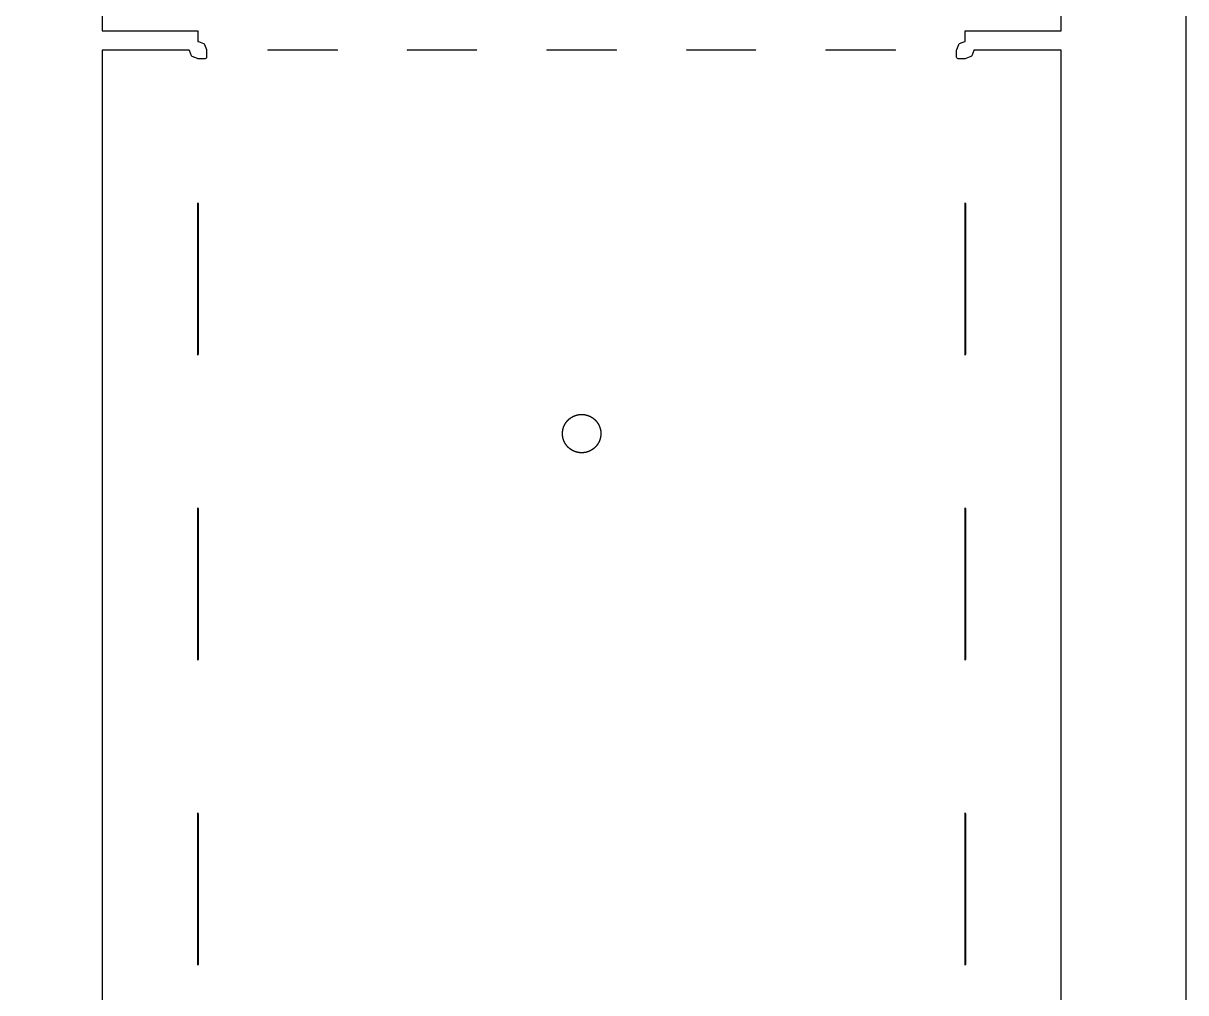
# Model space of a CAD drawing. Header units: metres. Extents: x -73 to 372, y -34 to 331.
# Drawn here: x 217.6 to 371.5, y 136.9 to 265.3 of the extents above; entities that cross this region are included whole.
import ezdxf

# ---------------------------------------------------------------- set-up
doc = ezdxf.new("R2010")
doc.units = ezdxf.units.M

msp = doc.modelspace()

# ---------------------------------------------------------------- linework, layer by layer
for points in [[(371.51, -33.64), (-73.11, -33.64), (-73.11, 330.98), (371.51, 330.98), (371.51, -33.64)], [(228.02, 312.51), (228.02, 264.27), (228.02, 264.27), (228.03, 264.26), (228.03, 264.26), (228.03, 264.26)], [(355.02, 39.48), (355.02, 261.71), (355.02, 261.71), (355.02, 261.72), (355.02, 261.72), (355.01, 261.72), (343.47, 261.72), (343.46, 261.64), (343.18, 260.97), (343.14, 260.91), (343.07, 260.86), (342.4, 260.58), (342.32, 260.57), (341.37, 260.57), (341.29, 260.58), (341.23, 260.63), (341.18, 260.69), (341.17, 260.77), (341.17, 261.72), (341.18, 261.8), (341.46, 262.47), (341.51, 262.54), (341.57, 262.58), (342.25, 262.86), (342.32, 262.87), (342.32, 264.25), (342.32, 264.25), (342.33, 264.26), (342.33, 264.26), (342.33, 264.26), (355.01, 264.26), (355.02, 264.26), (355.02, 264.26), (355.02, 264.27), (355.02, 264.27), (355.02, 312.51)], [(228.03, 264.26), (240.71, 264.26), (240.72, 264.26), (240.72, 264.26), (240.72, 264.25), (240.72, 264.25), (240.72, 262.87), (240.8, 262.86), (241.47, 262.58), (241.54, 262.54), (241.58, 262.47), (241.86, 261.8), (241.87, 261.72), (241.87, 260.77), (241.86, 260.69), (241.82, 260.63), (241.75, 260.58), (241.67, 260.57), (240.72, 260.57), (240.65, 260.58), (239.97, 260.86), (239.91, 260.91), (239.86, 260.97), (239.58, 261.64), (239.57, 261.72), (228.03, 261.72), (228.03, 261.72), (228.03, 261.72), (228.02, 261.71), (228.02, 261.71), (228.02, 39.48)], [(249.97, 261.72), (249.97, 261.72), (249.97, 261.72), (249.97, 261.72), (249.97, 261.72), (249.97, 261.72), (249.97, 261.72), (249.97, 261.72), (249.97, 261.72), (250.04, 261.73), (250.04, 261.73), (250.26, 261.73), (250.26, 261.73), (250.59, 261.74), (250.59, 261.74), (250.97, 261.74), (250.97, 261.74), (258.18, 261.74), (258.18, 261.74), (258.57, 261.74), (258.57, 261.74), (258.9, 261.73), (258.9, 261.73), (259.12, 261.73), (259.12, 261.73), (259.18, 261.72), (259.18, 261.72), (259.19, 261.72), (259.19, 261.72), (259.19, 261.72), (259.19, 261.72), (259.19, 261.72), (259.18, 261.72), (259.18, 261.72), (259.12, 261.71), (259.12, 261.71), (258.9, 261.71), (258.9, 261.71), (258.57, 261.7), (258.57, 261.7), (258.18, 261.7), (258.18, 261.7), (250.97, 261.7), (250.97, 261.7), (250.59, 261.7), (250.59, 261.7), (250.26, 261.71), (250.26, 261.71), (250.04, 261.71), (250.04, 261.71), (249.97, 261.72)], [(268.44, 261.72), (268.44, 261.72), (268.44, 261.72), (268.44, 261.72), (268.44, 261.72), (268.44, 261.72), (268.44, 261.72), (268.44, 261.72), (268.44, 261.72), (268.51, 261.73), (268.51, 261.73), (268.73, 261.73), (268.73, 261.73), (269.06, 261.74), (269.06, 261.74), (269.45, 261.74), (269.45, 261.74), (276.65, 261.74), (276.65, 261.74), (277.04, 261.74), (277.04, 261.74), (277.37, 261.73), (277.37, 261.73), (277.59, 261.73), (277.59, 261.73), (277.66, 261.72), (277.66, 261.72), (277.66, 261.72), (277.66, 261.72), (277.66, 261.72), (277.66, 261.72), (277.66, 261.72), (277.66, 261.72), (277.66, 261.72), (277.59, 261.71), (277.59, 261.71), (277.37, 261.71), (277.37, 261.71), (277.04, 261.7), (277.04, 261.7), (276.65, 261.7), (276.65, 261.7), (269.45, 261.7), (269.45, 261.7), (269.06, 261.7), (269.06, 261.7), (268.73, 261.71), (268.73, 261.71), (268.51, 261.71), (268.51, 261.71), (268.44, 261.72)], [(286.91, 261.72), (286.91, 261.72), (286.91, 261.72), (286.91, 261.72), (286.91, 261.72), (286.91, 261.72), (286.91, 261.72), (286.91, 261.72), (286.91, 261.72), (286.98, 261.73), (286.98, 261.73), (287.2, 261.73), (287.2, 261.73), (287.53, 261.74), (287.53, 261.74), (287.92, 261.74), (287.92, 261.74), (295.12, 261.74), (295.12, 261.74), (295.51, 261.74), (295.51, 261.74), (295.84, 261.73), (295.84, 261.73), (296.06, 261.73), (296.06, 261.73), (296.13, 261.72), (296.13, 261.72), (296.13, 261.72), (296.13, 261.72), (296.13, 261.72), (296.13, 261.72), (296.13, 261.72), (296.13, 261.72), (296.13, 261.72), (296.06, 261.71), (296.06, 261.71), (295.84, 261.71), (295.84, 261.71), (295.51, 261.7), (295.51, 261.7), (295.12, 261.7), (295.12, 261.7), (287.92, 261.7), (287.92, 261.7), (287.53, 261.7), (287.53, 261.7), (287.2, 261.71), (287.2, 261.71), (286.98, 261.71), (286.98, 261.71), (286.91, 261.72)], [(305.39, 261.72), (305.39, 261.72), (305.39, 261.72), (305.39, 261.72), (305.39, 261.72), (305.39, 261.72), (305.39, 261.72), (305.39, 261.72), (305.39, 261.72), (305.45, 261.73), (305.45, 261.73), (305.67, 261.73), (305.67, 261.73), (306, 261.74), (306, 261.74), (306.39, 261.74), (306.39, 261.74), (313.6, 261.74), (313.6, 261.74), (313.99, 261.74), (313.99, 261.74), (314.32, 261.73), (314.32, 261.73), (314.54, 261.73), (314.54, 261.73), (314.6, 261.72), (314.6, 261.72), (314.6, 261.72), (314.6, 261.72), (314.6, 261.72), (314.6, 261.72), (314.6, 261.72), (314.6, 261.72), (314.6, 261.72), (314.54, 261.71), (314.54, 261.71), (314.32, 261.71), (314.32, 261.71), (313.99, 261.7), (313.99, 261.7), (313.6, 261.7), (313.6, 261.7), (306.39, 261.7), (306.39, 261.7), (306, 261.7), (306, 261.7), (305.67, 261.71), (305.67, 261.71), (305.45, 261.71), (305.45, 261.71), (305.39, 261.72)], [(323.86, 261.72), (323.86, 261.72), (323.86, 261.72), (323.86, 261.72), (323.86, 261.72), (323.86, 261.72), (323.86, 261.72), (323.86, 261.72), (323.86, 261.72), (323.93, 261.73), (323.93, 261.73), (324.15, 261.73), (324.15, 261.73), (324.48, 261.74), (324.48, 261.74), (324.87, 261.74), (324.87, 261.74), (332.07, 261.74), (332.07, 261.74), (332.46, 261.74), (332.46, 261.74), (332.79, 261.73), (332.79, 261.73), (333.01, 261.73), (333.01, 261.73), (333.08, 261.72), (333.08, 261.72), (333.08, 261.72), (333.08, 261.72), (333.08, 261.72), (333.08, 261.72), (333.08, 261.72), (333.08, 261.72), (333.08, 261.72), (333.01, 261.71), (333.01, 261.71), (332.79, 261.71), (332.79, 261.71), (332.46, 261.7), (332.46, 261.7), (332.07, 261.7), (332.07, 261.7), (324.87, 261.7), (324.87, 261.7), (324.48, 261.7), (324.48, 261.7), (324.15, 261.71), (324.15, 261.71), (323.93, 261.71), (323.93, 261.71), (323.86, 261.72)], [(240.72, 241.49), (240.72, 241.49), (240.72, 241.49), (240.72, 241.49), (240.72, 241.49), (240.72, 241.49), (240.72, 241.49), (240.72, 241.49), (240.72, 241.49), (240.73, 241.35), (240.73, 241.35), (240.74, 240.86), (240.74, 240.86), (240.74, 240.14), (240.74, 240.14), (240.74, 239.29), (240.74, 239.29), (240.74, 223.53), (240.74, 223.53), (240.74, 222.68), (240.74, 222.68), (240.74, 221.96), (240.74, 221.96), (240.73, 221.48), (240.73, 221.48), (240.72, 221.33), (240.72, 221.33), (240.72, 221.33), (240.72, 221.33), (240.72, 221.33), (240.72, 221.33), (240.72, 221.33), (240.72, 221.33), (240.72, 221.33), (240.71, 221.48), (240.71, 221.48), (240.71, 221.96), (240.71, 221.96), (240.7, 222.68), (240.7, 222.68), (240.7, 223.53), (240.7, 223.53), (240.7, 239.29), (240.7, 239.29), (240.7, 240.14), (240.7, 240.14), (240.71, 240.86), (240.71, 240.86), (240.71, 241.35), (240.71, 241.35), (240.72, 241.49)], [(342.3, 239.29), (342.3, 239.29), (342.3, 240.14), (342.3, 240.14), (342.31, 240.86), (342.31, 240.86), (342.31, 241.35), (342.31, 241.35), (342.32, 241.49), (342.32, 241.49), (342.32, 241.49), (342.32, 241.49), (342.32, 241.49), (342.32, 241.49), (342.32, 241.49), (342.32, 241.49), (342.32, 241.49), (342.33, 241.35), (342.33, 241.35), (342.34, 240.86), (342.34, 240.86), (342.34, 240.14), (342.34, 240.14), (342.34, 239.29), (342.34, 239.29), (342.34, 223.53), (342.34, 223.53), (342.34, 222.68), (342.34, 222.68), (342.34, 221.96), (342.34, 221.96), (342.33, 221.48), (342.33, 221.48), (342.32, 221.33), (342.32, 221.33), (342.32, 221.33), (342.32, 221.33), (342.32, 221.33), (342.32, 221.33), (342.32, 221.33), (342.32, 221.33), (342.32, 221.33), (342.31, 221.48), (342.31, 221.48), (342.31, 221.96), (342.31, 221.96), (342.3, 222.68), (342.3, 222.68), (342.3, 223.53), (342.3, 223.53), (342.3, 239.29)], [(291.52, 213.46), (291.53, 213.46), (291.54, 213.46), (291.54, 213.46), (291.56, 213.46), (291.56, 213.46), (291.57, 213.46), (291.57, 213.46), (291.59, 213.46), (291.59, 213.46), (291.6, 213.46), (291.6, 213.46), (291.62, 213.46), (291.62, 213.46), (291.63, 213.46), (291.63, 213.46), (291.64, 213.46), (291.64, 213.46), (291.66, 213.46), (291.66, 213.46), (291.67, 213.46), (291.67, 213.46), (291.69, 213.45), (291.69, 213.45), (291.7, 213.45), (291.7, 213.45), (291.72, 213.45), (291.72, 213.45), (291.73, 213.45), (291.73, 213.45), (291.74, 213.45), (291.74, 213.45), (291.76, 213.45), (291.76, 213.45), (291.77, 213.45), (291.77, 213.45), (291.79, 213.45), (291.79, 213.45), (291.8, 213.44), (291.8, 213.44), (291.81, 213.44), (291.81, 213.44), (291.83, 213.44), (291.83, 213.44), (291.84, 213.44), (291.84, 213.44), (291.86, 213.44), (291.86, 213.44), (291.87, 213.44), (291.87, 213.44), (291.89, 213.43), (291.89, 213.43), (291.9, 213.43), (291.9, 213.43), (291.91, 213.43), (291.91, 213.43), (291.93, 213.43), (291.93, 213.43), (291.94, 213.43), (291.94, 213.43), (291.96, 213.42), (291.96, 213.42), (291.97, 213.42), (291.97, 213.42), (291.98, 213.42), (291.98, 213.42), (292, 213.42), (292, 213.42), (292.01, 213.41), (292.01, 213.41), (292.03, 213.41), (292.03, 213.41), (292.04, 213.41), (292.04, 213.41), (292.05, 213.4), (292.05, 213.4), (292.07, 213.4), (292.07, 213.4), (292.08, 213.4), (292.08, 213.4), (292.1, 213.39), (292.1, 213.39), (292.11, 213.39), (292.11, 213.39), (292.12, 213.39), (292.12, 213.39), (292.14, 213.38), (292.14, 213.38), (292.15, 213.38), (292.15, 213.38), (292.16, 213.38), (292.16, 213.38), (292.18, 213.37), (292.18, 213.37), (292.19, 213.37), (292.19, 213.37), (292.21, 213.37), (292.21, 213.37), (292.22, 213.36), (292.22, 213.36), (292.23, 213.36), (292.23, 213.36), (292.25, 213.35), (292.25, 213.35), (292.26, 213.35), (292.26, 213.35), (292.27, 213.35), (292.27, 213.35), (292.29, 213.34), (292.29, 213.34), (292.3, 213.34), (292.3, 213.34), (292.32, 213.33), (292.32, 213.33), (292.33, 213.33), (292.33, 213.33), (292.34, 213.32), (292.34, 213.32), (292.36, 213.32), (292.36, 213.32), (292.37, 213.31), (292.37, 213.31), (292.38, 213.31), (292.38, 213.31), (292.4, 213.31), (292.4, 213.31), (292.41, 213.3), (292.41, 213.3), (292.42, 213.3), (292.42, 213.3), (292.44, 213.29), (292.44, 213.29), (292.45, 213.29), (292.45, 213.29), (292.46, 213.28), (292.46, 213.28), (292.48, 213.27), (292.48, 213.27), (292.49, 213.27), (292.49, 213.27), (292.5, 213.26), (292.5, 213.26), (292.52, 213.26), (292.52, 213.26), (292.53, 213.25), (292.53, 213.25), (292.54, 213.25), (292.54, 213.25), (292.55, 213.24), (292.55, 213.24), (292.57, 213.24), (292.57, 213.24), (292.58, 213.23), (292.58, 213.23), (292.59, 213.22), (292.59, 213.22), (292.61, 213.22), (292.61, 213.22), (292.62, 213.21), (292.62, 213.21), (292.63, 213.2), (292.63, 213.2), (292.64, 213.2), (292.64, 213.2), (292.66, 213.19), (292.66, 213.19), (292.67, 213.19), (292.67, 213.19), (292.68, 213.18), (292.68, 213.18), (292.7, 213.17), (292.7, 213.17), (292.71, 213.17), (292.71, 213.17), (292.72, 213.16), (292.72, 213.16), (292.73, 213.15), (292.73, 213.15), (292.75, 213.15), (292.75, 213.15), (292.76, 213.14), (292.76, 213.14), (292.77, 213.13), (292.77, 213.13), (292.78, 213.13), (292.78, 213.13), (292.8, 213.12), (292.8, 213.12), (292.81, 213.11), (292.81, 213.11), (292.82, 213.1), (292.82, 213.1), (292.83, 213.1), (292.83, 213.1), (292.84, 213.09), (292.84, 213.09), (292.86, 213.08), (292.86, 213.08), (292.87, 213.07), (292.87, 213.07), (292.88, 213.07), (292.88, 213.07), (292.89, 213.06), (292.89, 213.06), (292.9, 213.05), (292.9, 213.05), (292.92, 213.04), (292.92, 213.04), (292.93, 213.04), (292.93, 213.04), (292.94, 213.03), (292.94, 213.03), (292.95, 213.02), (292.95, 213.02), (292.96, 213.01), (292.96, 213.01), (292.98, 213), (292.98, 213), (292.99, 212.99), (292.99, 212.99), (293, 212.99), (293, 212.99), (293.01, 212.98), (293.01, 212.98), (293.02, 212.97), (293.02, 212.97), (293.03, 212.96), (293.03, 212.96), (293.05, 212.95), (293.05, 212.95), (293.06, 212.94), (293.06, 212.94), (293.07, 212.94), (293.07, 212.94), (293.08, 212.93), (293.08, 212.93), (293.09, 212.92), (293.09, 212.92), (293.1, 212.91), (293.1, 212.91), (293.11, 212.9), (293.11, 212.9), (293.12, 212.89), (293.12, 212.89), (293.13, 212.88), (293.13, 212.88), (293.15, 212.87), (293.15, 212.87), (293.16, 212.86), (293.16, 212.86), (293.17, 212.86), (293.17, 212.86), (293.18, 212.85), (293.18, 212.85), (293.19, 212.84), (293.19, 212.84), (293.2, 212.83), (293.2, 212.83), (293.21, 212.82), (293.21, 212.82), (293.22, 212.81), (293.22, 212.81), (293.23, 212.8), (293.23, 212.8), (293.24, 212.79), (293.24, 212.79), (293.25, 212.78), (293.25, 212.78), (293.26, 212.77), (293.26, 212.77), (293.27, 212.76), (293.27, 212.76), (293.28, 212.75), (293.28, 212.75), (293.29, 212.74), (293.29, 212.74), (293.3, 212.73), (293.3, 212.73), (293.31, 212.72), (293.31, 212.72), (293.32, 212.71), (293.32, 212.71), (293.33, 212.7), (293.33, 212.7), (293.34, 212.69), (293.34, 212.69), (293.35, 212.68), (293.35, 212.68), (293.36, 212.67), (293.36, 212.67), (293.37, 212.66), (293.37, 212.66), (293.38, 212.65), (293.38, 212.65), (293.39, 212.64), (293.39, 212.64), (293.4, 212.63), (293.4, 212.63), (293.41, 212.62), (293.41, 212.62), (293.42, 212.61), (293.42, 212.61), (293.43, 212.6), (293.43, 212.6), (293.44, 212.58), (293.44, 212.58), (293.45, 212.57), (293.45, 212.57), (293.46, 212.56), (293.46, 212.56), (293.47, 212.55), (293.47, 212.55), (293.48, 212.54), (293.48, 212.54), (293.49, 212.53), (293.49, 212.53), (293.5, 212.52), (293.5, 212.52), (293.5, 212.51), (293.5, 212.51), (293.51, 212.5), (293.51, 212.5), (293.52, 212.49), (293.52, 212.49), (293.53, 212.47), (293.53, 212.47), (293.54, 212.46), (293.54, 212.46), (293.55, 212.45), (293.55, 212.45), (293.56, 212.44), (293.56, 212.44), (293.57, 212.43), (293.57, 212.43), (293.57, 212.42), (293.57, 212.42), (293.58, 212.41), (293.58, 212.41), (293.59, 212.39), (293.59, 212.39), (293.6, 212.38), (293.6, 212.38), (293.61, 212.37), (293.61, 212.37), (293.62, 212.36), (293.62, 212.36), (293.62, 212.35), (293.62, 212.35), (293.63, 212.34), (293.63, 212.34), (293.64, 212.32), (293.64, 212.32), (293.65, 212.31), (293.65, 212.31), (293.65, 212.3), (293.65, 212.3), (293.66, 212.29), (293.66, 212.29), (293.67, 212.28), (293.67, 212.28), (293.68, 212.26), (293.68, 212.26), (293.69, 212.25), (293.69, 212.25), (293.69, 212.24), (293.69, 212.24), (293.7, 212.23), (293.7, 212.23), (293.71, 212.22), (293.71, 212.22), (293.71, 212.2), (293.71, 212.2), (293.72, 212.19), (293.72, 212.19), (293.73, 212.18), (293.73, 212.18), (293.74, 212.17), (293.74, 212.17), (293.74, 212.15), (293.74, 212.15), (293.75, 212.14), (293.75, 212.14), (293.76, 212.13), (293.76, 212.13), (293.76, 212.12), (293.76, 212.12), (293.77, 212.1), (293.77, 212.1), (293.78, 212.09), (293.78, 212.09), (293.78, 212.08), (293.78, 212.08), (293.79, 212.07), (293.79, 212.07), (293.8, 212.05), (293.8, 212.05), (293.8, 212.04), (293.8, 212.04), (293.81, 212.03), (293.81, 212.03), (293.81, 212.01), (293.81, 212.01), (293.82, 212), (293.82, 212), (293.83, 211.99), (293.83, 211.99), (293.83, 211.98), (293.83, 211.98), (293.84, 211.96), (293.84, 211.96), (293.84, 211.95), (293.84, 211.95), (293.85, 211.94), (293.85, 211.94), (293.86, 211.92), (293.86, 211.92), (293.86, 211.91), (293.86, 211.91), (293.87, 211.9), (293.87, 211.9), (293.87, 211.88), (293.87, 211.88), (293.88, 211.87), (293.88, 211.87), (293.88, 211.86), (293.88, 211.86), (293.89, 211.84), (293.89, 211.84), (293.89, 211.83), (293.89, 211.83), (293.9, 211.82), (293.9, 211.82), (293.9, 211.8), (293.9, 211.8), (293.91, 211.79), (293.91, 211.79), (293.91, 211.78), (293.91, 211.78), (293.92, 211.76), (293.92, 211.76), (293.92, 211.75), (293.92, 211.75), (293.93, 211.74), (293.93, 211.74), (293.93, 211.72), (293.93, 211.72), (293.94, 211.71), (293.94, 211.71), (293.94, 211.7), (293.94, 211.7), (293.95, 211.68), (293.95, 211.68), (293.95, 211.67), (293.95, 211.67), (293.95, 211.66), (293.95, 211.66), (293.96, 211.64), (293.96, 211.64), (293.96, 211.63), (293.96, 211.63), (293.97, 211.61), (293.97, 211.61), (293.97, 211.6), (293.97, 211.6), (293.97, 211.59), (293.97, 211.59), (293.98, 211.57), (293.98, 211.57), (293.98, 211.56), (293.98, 211.56), (293.98, 211.55), (293.98, 211.55), (293.99, 211.53), (293.99, 211.53), (293.99, 211.52), (293.99, 211.52), (293.99, 211.5), (293.99, 211.5), (294, 211.49), (294, 211.49), (294, 211.48), (294, 211.48), (294, 211.46), (294, 211.46), (294.01, 211.45), (294.01, 211.45), (294.01, 211.43), (294.01, 211.43), (294.01, 211.42), (294.01, 211.42), (294.02, 211.41), (294.02, 211.41), (294.02, 211.39), (294.02, 211.39), (294.02, 211.38), (294.02, 211.38), (294.02, 211.36), (294.02, 211.36), (294.03, 211.35), (294.03, 211.35), (294.03, 211.34), (294.03, 211.34), (294.03, 211.32), (294.03, 211.32), (294.03, 211.31), (294.03, 211.31), (294.03, 211.29), (294.03, 211.29), (294.04, 211.28), (294.04, 211.28), (294.04, 211.27), (294.04, 211.27), (294.04, 211.25), (294.04, 211.25), (294.04, 211.24), (294.04, 211.24), (294.04, 211.22), (294.04, 211.22), (294.05, 211.21), (294.05, 211.21), (294.05, 211.2), (294.05, 211.2), (294.05, 211.18), (294.05, 211.18), (294.05, 211.17), (294.05, 211.17), (294.05, 211.15), (294.05, 211.15), (294.05, 211.14), (294.05, 211.14), (294.05, 211.12), (294.05, 211.12), (294.06, 211.11), (294.06, 211.11), (294.06, 211.1), (294.06, 211.1), (294.06, 211.08), (294.06, 211.08), (294.06, 211.07), (294.06, 211.07), (294.06, 211.05), (294.06, 211.05), (294.06, 211.04), (294.06, 211.04), (294.06, 211.02), (294.06, 211.02), (294.06, 211.01), (294.06, 211.01), (294.06, 211), (294.06, 211), (294.06, 210.98), (294.06, 210.98), (294.06, 210.97), (294.06, 210.97), (294.06, 210.95), (294.06, 210.95), (294.06, 210.94), (294.06, 210.94), (294.06, 210.92), (294.06, 210.92), (294.06, 210.91), (294.06, 210.91), (294.06, 210.9), (294.06, 210.9), (294.06, 210.88), (294.06, 210.88), (294.06, 210.87), (294.06, 210.87), (294.06, 210.85), (294.06, 210.85), (294.06, 210.84), (294.06, 210.84), (294.06, 210.83), (294.06, 210.83), (294.06, 210.81), (294.06, 210.81), (294.06, 210.8), (294.06, 210.8), (294.06, 210.78), (294.06, 210.78), (294.06, 210.77), (294.06, 210.77), (294.06, 210.75), (294.06, 210.75), (294.06, 210.74), (294.06, 210.74), (294.05, 210.73), (294.05, 210.73), (294.05, 210.71), (294.05, 210.71), (294.05, 210.7), (294.05, 210.7), (294.05, 210.68), (294.05, 210.68), (294.05, 210.67), (294.05, 210.67), (294.05, 210.65), (294.05, 210.65), (294.05, 210.64), (294.05, 210.64), (294.05, 210.63), (294.05, 210.63), (294.04, 210.61), (294.04, 210.61), (294.04, 210.6), (294.04, 210.6), (294.04, 210.58), (294.04, 210.58), (294.04, 210.57), (294.04, 210.57), (294.04, 210.56), (294.04, 210.56), (294.03, 210.54), (294.03, 210.54), (294.03, 210.53), (294.03, 210.53), (294.03, 210.51), (294.03, 210.51), (294.03, 210.5), (294.03, 210.5), (294.02, 210.49), (294.02, 210.49), (294.02, 210.47), (294.02, 210.47), (294.02, 210.46), (294.02, 210.46), (294.02, 210.44), (294.02, 210.44), (294.01, 210.43), (294.01, 210.43), (294.01, 210.42), (294.01, 210.42), (294.01, 210.4), (294.01, 210.4), (294.01, 210.39), (294.01, 210.39), (294, 210.37), (294, 210.37), (294, 210.36), (294, 210.36), (294, 210.35), (294, 210.35), (293.99, 210.33), (293.99, 210.33), (293.99, 210.32), (293.99, 210.32), (293.99, 210.3), (293.99, 210.3), (293.98, 210.29), (293.98, 210.29), (293.98, 210.28), (293.98, 210.28), (293.98, 210.26), (293.98, 210.26), (293.97, 210.25), (293.97, 210.25), (293.97, 210.23), (293.97, 210.23), (293.96, 210.22), (293.96, 210.22), (293.96, 210.21), (293.96, 210.21), (293.96, 210.19), (293.96, 210.19), (293.95, 210.18), (293.95, 210.18), (293.95, 210.17), (293.95, 210.17), (293.94, 210.15), (293.94, 210.15), (293.94, 210.14), (293.94, 210.14), (293.93, 210.13), (293.93, 210.13), (293.93, 210.11), (293.93, 210.11), (293.93, 210.1), (293.93, 210.1), (293.92, 210.09), (293.92, 210.09), (293.92, 210.07), (293.92, 210.07), (293.91, 210.06), (293.91, 210.06), (293.91, 210.05), (293.91, 210.05), (293.9, 210.03), (293.9, 210.03), (293.9, 210.02), (293.9, 210.02), (293.89, 210.01), (293.89, 210.01), (293.89, 209.99), (293.89, 209.99), (293.88, 209.98), (293.88, 209.98), (293.88, 209.97), (293.88, 209.97), (293.87, 209.95), (293.87, 209.95), (293.87, 209.94), (293.87, 209.94), (293.86, 209.93), (293.86, 209.93), (293.85, 209.91), (293.85, 209.91), (293.85, 209.9), (293.85, 209.9), (293.84, 209.89), (293.84, 209.89), (293.84, 209.87), (293.84, 209.87), (293.83, 209.86), (293.83, 209.86), (293.82, 209.85), (293.82, 209.85), (293.82, 209.83), (293.82, 209.83), (293.81, 209.82), (293.81, 209.82), (293.81, 209.81), (293.81, 209.81), (293.8, 209.8), (293.8, 209.8), (293.79, 209.78), (293.79, 209.78), (293.79, 209.77), (293.79, 209.77), (293.78, 209.76), (293.78, 209.76), (293.77, 209.75), (293.77, 209.75), (293.77, 209.73), (293.77, 209.73), (293.76, 209.72), (293.76, 209.72), (293.75, 209.71), (293.75, 209.71), (293.75, 209.7), (293.75, 209.7), (293.74, 209.68), (293.74, 209.68), (293.73, 209.67), (293.73, 209.67), (293.73, 209.66), (293.73, 209.66), (293.72, 209.65), (293.72, 209.65), (293.71, 209.63), (293.71, 209.63), (293.7, 209.62), (293.7, 209.62), (293.7, 209.61), (293.7, 209.61), (293.69, 209.6), (293.69, 209.6), (293.68, 209.58), (293.68, 209.58), (293.68, 209.57), (293.68, 209.57), (293.67, 209.56), (293.67, 209.56), (293.66, 209.55), (293.66, 209.55), (293.65, 209.54), (293.65, 209.54), (293.64, 209.52), (293.64, 209.52), (293.64, 209.51), (293.64, 209.51), (293.63, 209.5), (293.63, 209.5), (293.62, 209.49), (293.62, 209.49), (293.61, 209.48), (293.61, 209.48), (293.6, 209.47), (293.6, 209.47), (293.6, 209.45), (293.6, 209.45), (293.59, 209.44), (293.59, 209.44), (293.58, 209.43), (293.58, 209.43), (293.57, 209.42), (293.57, 209.42), (293.56, 209.41), (293.56, 209.41), (293.55, 209.4), (293.55, 209.4), (293.55, 209.38), (293.55, 209.38), (293.54, 209.37), (293.54, 209.37), (293.53, 209.36), (293.53, 209.36), (293.52, 209.35), (293.52, 209.35), (293.51, 209.34), (293.51, 209.34), (293.5, 209.33), (293.5, 209.33), (293.49, 209.32), (293.49, 209.32), (293.48, 209.31), (293.48, 209.31), (293.47, 209.3), (293.47, 209.3), (293.47, 209.28), (293.47, 209.28), (293.46, 209.27), (293.46, 209.27), (293.45, 209.26), (293.45, 209.26), (293.44, 209.25), (293.44, 209.25), (293.43, 209.24), (293.43, 209.24), (293.42, 209.23), (293.42, 209.23), (293.41, 209.22), (293.41, 209.22), (293.4, 209.21), (293.4, 209.21), (293.39, 209.2), (293.39, 209.2), (293.38, 209.19), (293.38, 209.19), (293.37, 209.18), (293.37, 209.18), (293.36, 209.17), (293.36, 209.17), (293.35, 209.16), (293.35, 209.16), (293.34, 209.15), (293.34, 209.15), (293.33, 209.14), (293.33, 209.14), (293.32, 209.13), (293.32, 209.13), (293.31, 209.12), (293.31, 209.12), (293.3, 209.11), (293.3, 209.11), (293.29, 209.1), (293.29, 209.1), (293.28, 209.09), (293.28, 209.09), (293.27, 209.08), (293.27, 209.08), (293.26, 209.07), (293.26, 209.07), (293.25, 209.06), (293.25, 209.06), (293.24, 209.05), (293.24, 209.05), (293.23, 209.04), (293.23, 209.04), (293.22, 209.03), (293.22, 209.03), (293.21, 209.02), (293.21, 209.02), (293.2, 209.01), (293.2, 209.01), (293.19, 209), (293.19, 209), (293.17, 208.99), (293.17, 208.99), (293.16, 208.98), (293.16, 208.98), (293.15, 208.97), (293.15, 208.97), (293.14, 208.96), (293.14, 208.96), (293.13, 208.95), (293.13, 208.95), (293.12, 208.95), (293.12, 208.95), (293.11, 208.94), (293.11, 208.94), (293.1, 208.93), (293.1, 208.93), (293.09, 208.92), (293.09, 208.92), (293.08, 208.91), (293.08, 208.91), (293.06, 208.9), (293.06, 208.9), (293.05, 208.89), (293.05, 208.89), (293.04, 208.88), (293.04, 208.88), (293.03, 208.88), (293.03, 208.88), (293.02, 208.87), (293.02, 208.87), (293.01, 208.86), (293.01, 208.86), (293, 208.85), (293, 208.85), (292.98, 208.84), (292.98, 208.84), (292.97, 208.83), (292.97, 208.83), (292.96, 208.83), (292.96, 208.83), (292.95, 208.82), (292.95, 208.82), (292.94, 208.81), (292.94, 208.81), (292.92, 208.8), (292.92, 208.8), (292.91, 208.79), (292.91, 208.79), (292.9, 208.79), (292.9, 208.79), (292.89, 208.78), (292.89, 208.78), (292.88, 208.77), (292.88, 208.77), (292.86, 208.76), (292.86, 208.76), (292.85, 208.76), (292.85, 208.76), (292.84, 208.75), (292.84, 208.75), (292.83, 208.74), (292.83, 208.74), (292.82, 208.73), (292.82, 208.73), (292.8, 208.73), (292.8, 208.73), (292.79, 208.72), (292.79, 208.72), (292.78, 208.71), (292.78, 208.71), (292.77, 208.71), (292.77, 208.71), (292.75, 208.7), (292.75, 208.7), (292.74, 208.69), (292.74, 208.69), (292.73, 208.69), (292.73, 208.69), (292.72, 208.68), (292.72, 208.68), (292.7, 208.67), (292.7, 208.67), (292.69, 208.67), (292.69, 208.67), (292.68, 208.66), (292.68, 208.66), (292.67, 208.65), (292.67, 208.65), (292.65, 208.65), (292.65, 208.65), (292.64, 208.64), (292.64, 208.64), (292.63, 208.63), (292.63, 208.63), (292.61, 208.63), (292.61, 208.63), (292.6, 208.62), (292.6, 208.62), (292.59, 208.62), (292.59, 208.62), (292.58, 208.61), (292.58, 208.61), (292.56, 208.6), (292.56, 208.6), (292.55, 208.6), (292.55, 208.6), (292.54, 208.59), (292.54, 208.59), (292.52, 208.59), (292.52, 208.59), (292.51, 208.58), (292.51, 208.58), (292.5, 208.57), (292.5, 208.57), (292.48, 208.57), (292.48, 208.57), (292.47, 208.56), (292.47, 208.56), (292.46, 208.56), (292.46, 208.56), (292.44, 208.55), (292.44, 208.55), (292.43, 208.55), (292.43, 208.55), (292.42, 208.54), (292.42, 208.54), (292.4, 208.54), (292.4, 208.54), (292.39, 208.53), (292.39, 208.53), (292.38, 208.53), (292.38, 208.53), (292.36, 208.52), (292.36, 208.52), (292.35, 208.52), (292.35, 208.52), (292.34, 208.51), (292.34, 208.51), (292.32, 208.51), (292.32, 208.51), (292.31, 208.51), (292.31, 208.51), (292.3, 208.5), (292.3, 208.5), (292.28, 208.5), (292.28, 208.5), (292.27, 208.49), (292.27, 208.49), (292.26, 208.49), (292.26, 208.49), (292.24, 208.48), (292.24, 208.48), (292.23, 208.48), (292.23, 208.48), (292.21, 208.48), (292.21, 208.48), (292.2, 208.47), (292.2, 208.47), (292.19, 208.47), (292.19, 208.47), (292.17, 208.47), (292.17, 208.47), (292.16, 208.46), (292.16, 208.46), (292.15, 208.46), (292.15, 208.46), (292.13, 208.45), (292.13, 208.45), (292.12, 208.45), (292.12, 208.45), (292.1, 208.45), (292.1, 208.45), (292.09, 208.44), (292.09, 208.44), (292.08, 208.44), (292.08, 208.44), (292.06, 208.44), (292.06, 208.44), (292.05, 208.44), (292.05, 208.44), (292.03, 208.43), (292.03, 208.43), (292.02, 208.43), (292.02, 208.43), (292.01, 208.43), (292.01, 208.43), (291.99, 208.42), (291.99, 208.42), (291.98, 208.42), (291.98, 208.42), (291.96, 208.42), (291.96, 208.42), (291.95, 208.42), (291.95, 208.42), (291.94, 208.41), (291.94, 208.41), (291.92, 208.41), (291.92, 208.41), (291.91, 208.41), (291.91, 208.41), (291.89, 208.41), (291.89, 208.41), (291.88, 208.41), (291.88, 208.41), (291.87, 208.4), (291.87, 208.4), (291.85, 208.4), (291.85, 208.4), (291.84, 208.4), (291.84, 208.4), (291.82, 208.4), (291.82, 208.4), (291.81, 208.4), (291.81, 208.4), (291.8, 208.4), (291.8, 208.4), (291.78, 208.39), (291.78, 208.39), (291.77, 208.39), (291.77, 208.39), (291.75, 208.39), (291.75, 208.39), (291.74, 208.39), (291.74, 208.39), (291.72, 208.39), (291.72, 208.39), (291.71, 208.39), (291.71, 208.39), (291.7, 208.39), (291.7, 208.39), (291.68, 208.39), (291.68, 208.39), (291.67, 208.38), (291.67, 208.38), (291.65, 208.38), (291.65, 208.38), (291.64, 208.38), (291.64, 208.38), (291.63, 208.38), (291.63, 208.38), (291.61, 208.38), (291.61, 208.38), (291.6, 208.38), (291.6, 208.38), (291.58, 208.38), (291.58, 208.38), (291.57, 208.38), (291.57, 208.38), (291.55, 208.38), (291.55, 208.38), (291.54, 208.38), (291.54, 208.38), (291.53, 208.38), (291.53, 208.38), (291.51, 208.38), (291.51, 208.38), (291.5, 208.38), (291.5, 208.38), (291.48, 208.38), (291.48, 208.38), (291.47, 208.38), (291.47, 208.38), (291.45, 208.38), (291.45, 208.38), (291.44, 208.38), (291.44, 208.38), (291.43, 208.38), (291.43, 208.38), (291.41, 208.38), (291.41, 208.38), (291.4, 208.38), (291.4, 208.38), (291.38, 208.38), (291.38, 208.38), (291.37, 208.38), (291.37, 208.38), (291.35, 208.39), (291.35, 208.39), (291.34, 208.39), (291.34, 208.39), (291.33, 208.39), (291.33, 208.39), (291.31, 208.39), (291.31, 208.39), (291.3, 208.39), (291.3, 208.39), (291.28, 208.39), (291.28, 208.39), (291.27, 208.39), (291.27, 208.39), (291.25, 208.39), (291.25, 208.39), (291.24, 208.4), (291.24, 208.4), (291.23, 208.4), (291.23, 208.4), (291.21, 208.4), (291.21, 208.4), (291.2, 208.4), (291.2, 208.4), (291.18, 208.4), (291.18, 208.4), (291.17, 208.4), (291.17, 208.4), (291.16, 208.41), (291.16, 208.41), (291.14, 208.41), (291.14, 208.41), (291.13, 208.41), (291.13, 208.41), (291.11, 208.41), (291.11, 208.41), (291.1, 208.42), (291.1, 208.42), (291.09, 208.42), (291.09, 208.42), (291.07, 208.42), (291.07, 208.42), (291.06, 208.42), (291.06, 208.42), (291.04, 208.43), (291.04, 208.43), (291.03, 208.43), (291.03, 208.43), (291.02, 208.43), (291.02, 208.43), (291, 208.43), (291, 208.43), (290.99, 208.44), (290.99, 208.44), (290.97, 208.44), (290.97, 208.44), (290.96, 208.44), (290.96, 208.44), (290.95, 208.45), (290.95, 208.45), (290.93, 208.45), (290.93, 208.45), (290.92, 208.45), (290.92, 208.45), (290.9, 208.46), (290.9, 208.46), (290.89, 208.46), (290.89, 208.46), (290.88, 208.46), (290.88, 208.46), (290.86, 208.47), (290.86, 208.47), (290.85, 208.47), (290.85, 208.47), (290.84, 208.47), (290.84, 208.47), (290.82, 208.48), (290.82, 208.48), (290.81, 208.48), (290.81, 208.48), (290.79, 208.49), (290.79, 208.49), (290.78, 208.49), (290.78, 208.49), (290.77, 208.5), (290.77, 208.5), (290.75, 208.5), (290.75, 208.5), (290.74, 208.5), (290.74, 208.5), (290.73, 208.51), (290.73, 208.51), (290.71, 208.51), (290.71, 208.51), (290.7, 208.52), (290.7, 208.52), (290.69, 208.52), (290.69, 208.52), (290.67, 208.53), (290.67, 208.53), (290.66, 208.53), (290.66, 208.53), (290.65, 208.54), (290.65, 208.54), (290.63, 208.54), (290.63, 208.54), (290.62, 208.55), (290.62, 208.55), (290.61, 208.55), (290.61, 208.55), (290.59, 208.56), (290.59, 208.56), (290.58, 208.56), (290.58, 208.56), (290.57, 208.57), (290.57, 208.57), (290.55, 208.57), (290.55, 208.57), (290.54, 208.58), (290.54, 208.58), (290.53, 208.58), (290.53, 208.58), (290.51, 208.59), (290.51, 208.59), (290.5, 208.59), (290.5, 208.59), (290.49, 208.6), (290.49, 208.6), (290.47, 208.61), (290.47, 208.61), (290.46, 208.61), (290.46, 208.61), (290.45, 208.62), (290.45, 208.62), (290.44, 208.62), (290.44, 208.62), (290.42, 208.63), (290.42, 208.63), (290.41, 208.64), (290.41, 208.64), (290.4, 208.64), (290.4, 208.64), (290.38, 208.65), (290.38, 208.65), (290.37, 208.66), (290.37, 208.66), (290.36, 208.66), (290.36, 208.66), (290.35, 208.67), (290.35, 208.67), (290.33, 208.68), (290.33, 208.68), (290.32, 208.68), (290.32, 208.68), (290.31, 208.69), (290.31, 208.69), (290.3, 208.7), (290.3, 208.7), (290.28, 208.7), (290.28, 208.7), (290.27, 208.71), (290.27, 208.71), (290.26, 208.72), (290.26, 208.72), (290.25, 208.72), (290.25, 208.72), (290.23, 208.73), (290.23, 208.73), (290.22, 208.74), (290.22, 208.74), (290.21, 208.75), (290.21, 208.75), (290.2, 208.75), (290.2, 208.75), (290.19, 208.76), (290.19, 208.76), (290.17, 208.77), (290.17, 208.77), (290.16, 208.78), (290.16, 208.78), (290.15, 208.78), (290.15, 208.78), (290.14, 208.79), (290.14, 208.79), (290.13, 208.8), (290.13, 208.8), (290.11, 208.81), (290.11, 208.81), (290.1, 208.81), (290.1, 208.81), (290.09, 208.82), (290.09, 208.82), (290.08, 208.83), (290.08, 208.83), (290.07, 208.84), (290.07, 208.84), (290.05, 208.85), (290.05, 208.85), (290.04, 208.86), (290.04, 208.86), (290.03, 208.86), (290.03, 208.86), (290.02, 208.87), (290.02, 208.87), (290.01, 208.88), (290.01, 208.88), (290, 208.89), (290, 208.89), (289.99, 208.9), (289.99, 208.9), (289.97, 208.91), (289.97, 208.91), (289.96, 208.92), (289.96, 208.92), (289.95, 208.92), (289.95, 208.92), (289.94, 208.93), (289.94, 208.93), (289.93, 208.94), (289.93, 208.94), (289.92, 208.95), (289.92, 208.95), (289.91, 208.96), (289.91, 208.96), (289.9, 208.97), (289.9, 208.97), (289.89, 208.98), (289.89, 208.98), (289.87, 208.99), (289.87, 208.99), (289.86, 209), (289.86, 209), (289.85, 209.01), (289.85, 209.01), (289.84, 209.02), (289.84, 209.02), (289.83, 209.02), (289.83, 209.02), (289.82, 209.03), (289.82, 209.03), (289.81, 209.04), (289.81, 209.04), (289.8, 209.05), (289.8, 209.05), (289.79, 209.06), (289.79, 209.06), (289.78, 209.07), (289.78, 209.07), (289.77, 209.08), (289.77, 209.08), (289.76, 209.09), (289.76, 209.09), (289.75, 209.1), (289.75, 209.1), (289.74, 209.11), (289.74, 209.11), (289.73, 209.12), (289.73, 209.12), (289.72, 209.13), (289.72, 209.13), (289.71, 209.14), (289.71, 209.14), (289.7, 209.15), (289.7, 209.15), (289.69, 209.16), (289.69, 209.16), (289.68, 209.17), (289.68, 209.17), (289.67, 209.18), (289.67, 209.18), (289.66, 209.19), (289.66, 209.19), (289.65, 209.2), (289.65, 209.2), (289.64, 209.22), (289.64, 209.22), (289.63, 209.23), (289.63, 209.23), (289.62, 209.24), (289.62, 209.24), (289.61, 209.25), (289.61, 209.25), (289.6, 209.26), (289.6, 209.26), (289.59, 209.27), (289.59, 209.27), (289.58, 209.28), (289.58, 209.28), (289.57, 209.29), (289.57, 209.29), (289.56, 209.3), (289.56, 209.3), (289.56, 209.31), (289.56, 209.31), (289.55, 209.32), (289.55, 209.32), (289.54, 209.33), (289.54, 209.33), (289.53, 209.35), (289.53, 209.35), (289.52, 209.36), (289.52, 209.36), (289.51, 209.37), (289.51, 209.37), (289.5, 209.38), (289.5, 209.38), (289.49, 209.39), (289.49, 209.39), (289.49, 209.4), (289.49, 209.4), (289.48, 209.41), (289.48, 209.41), (289.47, 209.43), (289.47, 209.43), (289.46, 209.44), (289.46, 209.44), (289.45, 209.45), (289.45, 209.45), (289.44, 209.46), (289.44, 209.46), (289.44, 209.47), (289.44, 209.47), (289.43, 209.48), (289.43, 209.48), (289.42, 209.5), (289.42, 209.5), (289.41, 209.51), (289.41, 209.51), (289.4, 209.52), (289.4, 209.52), (289.4, 209.53), (289.4, 209.53), (289.39, 209.54), (289.39, 209.54), (289.38, 209.56), (289.38, 209.56), (289.37, 209.57), (289.37, 209.57), (289.37, 209.58), (289.37, 209.58), (289.36, 209.59), (289.36, 209.59), (289.35, 209.6), (289.35, 209.6), (289.34, 209.62), (289.34, 209.62), (289.34, 209.63), (289.34, 209.63), (289.33, 209.64), (289.33, 209.64), (289.32, 209.65), (289.32, 209.65), (289.31, 209.66), (289.31, 209.66), (289.31, 209.68), (289.31, 209.68), (289.3, 209.69), (289.3, 209.69), (289.29, 209.7), (289.29, 209.7), (289.29, 209.71), (289.29, 209.71), (289.28, 209.73), (289.28, 209.73), (289.27, 209.74), (289.27, 209.74), (289.27, 209.75), (289.27, 209.75), (289.26, 209.77), (289.26, 209.77), (289.25, 209.78), (289.25, 209.78), (289.25, 209.79), (289.25, 209.79), (289.24, 209.8), (289.24, 209.8), (289.23, 209.82), (289.23, 209.82), (289.23, 209.83), (289.23, 209.83), (289.22, 209.84), (289.22, 209.84), (289.22, 209.86), (289.22, 209.86), (289.21, 209.87), (289.21, 209.87), (289.2, 209.88), (289.2, 209.88), (289.2, 209.89), (289.2, 209.89), (289.19, 209.91), (289.19, 209.91), (289.19, 209.92), (289.19, 209.92), (289.18, 209.93), (289.18, 209.93), (289.18, 209.95), (289.18, 209.95), (289.17, 209.96), (289.17, 209.96), (289.17, 209.97), (289.17, 209.97), (289.16, 209.99), (289.16, 209.99), (289.16, 210), (289.16, 210), (289.15, 210.01), (289.15, 210.01), (289.14, 210.03), (289.14, 210.03), (289.14, 210.04), (289.14, 210.04), (289.13, 210.05), (289.13, 210.05), (289.13, 210.07), (289.13, 210.07), (289.13, 210.08), (289.13, 210.08), (289.12, 210.09), (289.12, 210.09), (289.12, 210.11), (289.12, 210.11), (289.11, 210.12), (289.11, 210.12), (289.11, 210.13), (289.11, 210.13), (289.1, 210.15), (289.1, 210.15), (289.1, 210.16), (289.1, 210.16), (289.09, 210.17), (289.09, 210.17), (289.09, 210.19), (289.09, 210.19), (289.09, 210.2), (289.09, 210.2), (289.08, 210.22), (289.08, 210.22), (289.08, 210.23), (289.08, 210.23), (289.07, 210.24), (289.07, 210.24), (289.07, 210.26), (289.07, 210.26), (289.07, 210.27), (289.07, 210.27), (289.06, 210.28), (289.06, 210.28), (289.06, 210.3), (289.06, 210.3), (289.06, 210.31), (289.06, 210.31), (289.05, 210.33), (289.05, 210.33), (289.05, 210.34), (289.05, 210.34), (289.05, 210.35), (289.05, 210.35), (289.04, 210.37), (289.04, 210.37), (289.04, 210.38), (289.04, 210.38), (289.04, 210.4), (289.04, 210.4), (289.03, 210.41), (289.03, 210.41), (289.03, 210.42), (289.03, 210.42), (289.03, 210.44), (289.03, 210.44), (289.03, 210.45), (289.03, 210.45), (289.02, 210.47), (289.02, 210.47), (289.02, 210.48), (289.02, 210.48), (289.02, 210.49), (289.02, 210.49), (289.02, 210.51), (289.02, 210.51), (289.01, 210.52), (289.01, 210.52), (289.01, 210.54), (289.01, 210.54), (289.01, 210.55), (289.01, 210.55), (289.01, 210.56), (289.01, 210.56), (289.01, 210.58), (289.01, 210.58), (289, 210.59), (289, 210.59), (289, 210.61), (289, 210.61), (289, 210.62), (289, 210.62), (289, 210.63), (289, 210.63), (289, 210.65), (289, 210.65), (289, 210.66), (289, 210.66), (288.99, 210.68), (288.99, 210.68), (288.99, 210.69), (288.99, 210.69), (288.99, 210.71), (288.99, 210.71), (288.99, 210.72), (288.99, 210.72), (288.99, 210.73), (288.99, 210.73), (288.99, 210.75), (288.99, 210.75), (288.99, 210.76), (288.99, 210.76), (288.99, 210.78), (288.99, 210.78), (288.99, 210.79), (288.99, 210.79), (288.98, 210.8), (288.98, 210.8), (288.98, 210.82), (288.98, 210.82), (288.98, 210.83), (288.98, 210.83), (288.98, 210.85), (288.98, 210.85), (288.98, 210.86), (288.98, 210.86), (288.98, 210.88), (288.98, 210.88), (288.98, 210.89), (288.98, 210.89), (288.98, 210.9), (288.98, 210.9), (288.98, 210.92), (288.98, 210.92), (288.98, 210.93), (288.98, 210.93), (288.98, 210.95), (288.98, 210.95), (288.98, 210.96), (288.98, 210.96), (288.98, 210.98), (288.98, 210.98), (288.98, 210.99), (288.98, 210.99), (288.98, 211), (288.98, 211), (288.98, 211.02), (288.98, 211.02), (288.98, 211.03), (288.98, 211.03), (288.99, 211.05), (288.99, 211.05), (288.99, 211.06), (288.99, 211.06), (288.99, 211.08), (288.99, 211.08), (288.99, 211.09), (288.99, 211.09), (288.99, 211.1), (288.99, 211.1), (288.99, 211.12), (288.99, 211.12), (288.99, 211.13), (288.99, 211.13), (288.99, 211.15), (288.99, 211.15), (288.99, 211.16), (288.99, 211.16), (289, 211.17), (289, 211.17), (289, 211.19), (289, 211.19), (289, 211.2), (289, 211.2), (289, 211.22), (289, 211.22), (289, 211.23), (289, 211.23), (289, 211.25), (289, 211.25), (289.01, 211.26), (289.01, 211.26), (289.01, 211.27), (289.01, 211.27), (289.01, 211.29), (289.01, 211.29), (289.01, 211.3), (289.01, 211.3), (289.01, 211.32), (289.01, 211.32), (289.02, 211.33), (289.02, 211.33), (289.02, 211.34), (289.02, 211.34), (289.02, 211.36), (289.02, 211.36), (289.02, 211.37), (289.02, 211.37), (289.03, 211.39), (289.03, 211.39), (289.03, 211.4), (289.03, 211.4), (289.03, 211.41), (289.03, 211.41), (289.03, 211.43), (289.03, 211.43), (289.04, 211.44), (289.04, 211.44), (289.04, 211.46), (289.04, 211.46), (289.04, 211.47), (289.04, 211.47), (289.05, 211.48), (289.05, 211.48), (289.05, 211.5), (289.05, 211.5), (289.05, 211.51), (289.05, 211.51), (289.06, 211.53), (289.06, 211.53), (289.06, 211.54), (289.06, 211.54), (289.06, 211.55), (289.06, 211.55), (289.07, 211.57), (289.07, 211.57), (289.07, 211.58), (289.07, 211.58), (289.07, 211.59), (289.07, 211.59), (289.08, 211.61), (289.08, 211.61), (289.08, 211.62), (289.08, 211.62), (289.09, 211.64), (289.09, 211.64), (289.09, 211.65), (289.09, 211.65), (289.09, 211.66), (289.09, 211.66), (289.1, 211.68), (289.1, 211.68), (289.1, 211.69), (289.1, 211.69), (289.11, 211.7), (289.11, 211.7), (289.11, 211.72), (289.11, 211.72), (289.12, 211.73), (289.12, 211.73), (289.12, 211.74), (289.12, 211.74), (289.12, 211.76), (289.12, 211.76), (289.13, 211.77), (289.13, 211.77), (289.13, 211.78), (289.13, 211.78), (289.14, 211.8), (289.14, 211.8), (289.14, 211.81), (289.14, 211.81), (289.15, 211.82), (289.15, 211.82), (289.15, 211.84), (289.15, 211.84), (289.16, 211.85), (289.16, 211.85), (289.16, 211.86), (289.16, 211.86), (289.17, 211.88), (289.17, 211.88), (289.18, 211.89), (289.18, 211.89), (289.18, 211.9), (289.18, 211.9), (289.19, 211.92), (289.19, 211.92), (289.19, 211.93), (289.19, 211.93), (289.2, 211.94), (289.2, 211.94), (289.2, 211.96), (289.2, 211.96), (289.21, 211.97), (289.21, 211.97), (289.22, 211.98), (289.22, 211.98), (289.22, 212), (289.22, 212), (289.23, 212.01), (289.23, 212.01), (289.23, 212.02), (289.23, 212.02), (289.24, 212.03), (289.24, 212.03), (289.25, 212.05), (289.25, 212.05), (289.25, 212.06), (289.25, 212.06), (289.26, 212.07), (289.26, 212.07), (289.27, 212.09), (289.27, 212.09), (289.27, 212.1), (289.27, 212.1), (289.28, 212.11), (289.28, 212.11), (289.29, 212.12), (289.29, 212.12), (289.29, 212.14), (289.29, 212.14), (289.3, 212.15), (289.3, 212.15), (289.31, 212.16), (289.31, 212.16), (289.31, 212.17), (289.31, 212.17), (289.32, 212.19), (289.32, 212.19), (289.33, 212.2), (289.33, 212.2), (289.33, 212.21), (289.33, 212.21), (289.34, 212.22), (289.34, 212.22), (289.35, 212.23), (289.35, 212.23), (289.36, 212.25), (289.36, 212.25), (289.36, 212.26), (289.36, 212.26), (289.37, 212.27), (289.37, 212.27), (289.38, 212.28), (289.38, 212.28), (289.39, 212.29), (289.39, 212.29), (289.39, 212.31), (289.39, 212.31), (289.4, 212.32), (289.4, 212.32), (289.41, 212.33), (289.41, 212.33), (289.42, 212.34), (289.42, 212.34), (289.43, 212.35), (289.43, 212.35), (289.43, 212.37), (289.43, 212.37), (289.44, 212.38), (289.44, 212.38), (289.45, 212.39), (289.45, 212.39), (289.46, 212.4), (289.46, 212.4), (289.47, 212.41), (289.47, 212.41), (289.48, 212.42), (289.48, 212.42), (289.48, 212.44), (289.48, 212.44), (289.49, 212.45), (289.49, 212.45), (289.5, 212.46), (289.5, 212.46), (289.51, 212.47), (289.51, 212.47), (289.52, 212.48), (289.52, 212.48), (289.53, 212.49), (289.53, 212.49), (289.54, 212.5), (289.54, 212.5), (289.54, 212.51), (289.54, 212.51), (289.55, 212.53), (289.55, 212.53), (289.56, 212.54), (289.56, 212.54), (289.57, 212.55), (289.57, 212.55), (289.58, 212.56), (289.58, 212.56), (289.59, 212.57), (289.59, 212.57), (289.6, 212.58), (289.6, 212.58), (289.61, 212.59), (289.61, 212.59), (289.62, 212.6), (289.62, 212.6), (289.63, 212.61), (289.63, 212.61), (289.64, 212.62), (289.64, 212.62), (289.65, 212.63), (289.65, 212.63), (289.66, 212.64), (289.66, 212.64), (289.67, 212.65), (289.67, 212.65), (289.68, 212.66), (289.68, 212.66), (289.69, 212.67), (289.69, 212.67), (289.7, 212.69), (289.7, 212.69), (289.71, 212.7), (289.71, 212.7), (289.72, 212.71), (289.72, 212.71), (289.73, 212.72), (289.73, 212.72), (289.74, 212.73), (289.74, 212.73), (289.75, 212.74), (289.75, 212.74), (289.76, 212.75), (289.76, 212.75), (289.77, 212.76), (289.77, 212.76), (289.78, 212.77), (289.78, 212.77), (289.79, 212.78), (289.79, 212.78), (289.8, 212.78), (289.8, 212.78), (289.81, 212.79), (289.81, 212.79), (289.82, 212.8), (289.82, 212.8), (289.83, 212.81), (289.83, 212.81), (289.84, 212.82), (289.84, 212.82), (289.85, 212.83), (289.85, 212.83), (289.86, 212.84), (289.86, 212.84), (289.87, 212.85), (289.87, 212.85), (289.88, 212.86), (289.88, 212.86), (289.89, 212.87), (289.89, 212.87), (289.9, 212.88), (289.9, 212.88), (289.92, 212.89), (289.92, 212.89), (289.93, 212.9), (289.93, 212.9), (289.94, 212.91), (289.94, 212.91), (289.95, 212.91), (289.95, 212.91), (289.96, 212.92), (289.96, 212.92), (289.97, 212.93), (289.97, 212.93), (289.98, 212.94), (289.98, 212.94), (289.99, 212.95), (289.99, 212.95), (290.01, 212.96), (290.01, 212.96), (290.02, 212.97), (290.02, 212.97), (290.03, 212.97), (290.03, 212.97), (290.04, 212.98), (290.04, 212.98), (290.05, 212.99), (290.05, 212.99), (290.06, 213), (290.06, 213), (290.08, 213.01), (290.08, 213.01), (290.09, 213.02), (290.09, 213.02), (290.1, 213.02), (290.1, 213.02), (290.11, 213.03), (290.11, 213.03), (290.12, 213.04), (290.12, 213.04), (290.13, 213.05), (290.13, 213.05), (290.15, 213.06), (290.15, 213.06), (290.16, 213.06), (290.16, 213.06), (290.17, 213.07), (290.17, 213.07), (290.18, 213.08), (290.18, 213.08), (290.19, 213.09), (290.19, 213.09), (290.21, 213.09), (290.21, 213.09), (290.22, 213.1), (290.22, 213.1), (290.23, 213.11), (290.23, 213.11), (290.24, 213.11), (290.24, 213.11), (290.26, 213.12), (290.26, 213.12), (290.27, 213.13), (290.27, 213.13), (290.28, 213.14), (290.28, 213.14), (290.29, 213.14), (290.29, 213.14), (290.31, 213.15), (290.31, 213.15), (290.32, 213.16), (290.32, 213.16), (290.33, 213.16), (290.33, 213.16), (290.34, 213.17), (290.34, 213.17), (290.36, 213.18), (290.36, 213.18), (290.37, 213.18), (290.37, 213.18), (290.38, 213.19), (290.38, 213.19), (290.39, 213.2), (290.39, 213.2), (290.41, 213.2), (290.41, 213.2), (290.42, 213.21), (290.42, 213.21), (290.43, 213.21), (290.43, 213.21), (290.45, 213.22), (290.45, 213.22), (290.46, 213.23), (290.46, 213.23), (290.47, 213.23), (290.47, 213.23), (290.48, 213.24), (290.48, 213.24), (290.5, 213.24), (290.5, 213.24), (290.51, 213.25), (290.51, 213.25), (290.52, 213.26), (290.52, 213.26), (290.54, 213.26), (290.54, 213.26), (290.55, 213.27), (290.55, 213.27), (290.56, 213.27), (290.56, 213.27), (290.58, 213.28), (290.58, 213.28), (290.59, 213.28), (290.59, 213.28), (290.6, 213.29), (290.6, 213.29), (290.62, 213.29), (290.62, 213.29), (290.63, 213.3), (290.63, 213.3), (290.64, 213.3), (290.64, 213.3), (290.66, 213.31), (290.66, 213.31), (290.67, 213.31), (290.67, 213.31), (290.68, 213.32), (290.68, 213.32), (290.7, 213.32), (290.7, 213.32), (290.71, 213.33), (290.71, 213.33), (290.72, 213.33), (290.72, 213.33), (290.74, 213.34), (290.74, 213.34), (290.75, 213.34), (290.75, 213.34), (290.76, 213.34), (290.76, 213.34), (290.78, 213.35), (290.78, 213.35), (290.79, 213.35), (290.79, 213.35), (290.81, 213.36), (290.81, 213.36), (290.82, 213.36), (290.82, 213.36), (290.83, 213.36), (290.83, 213.36), (290.85, 213.37), (290.85, 213.37), (290.86, 213.37), (290.86, 213.37), (290.87, 213.38), (290.87, 213.38), (290.89, 213.38), (290.89, 213.38), (290.9, 213.38), (290.9, 213.38), (290.92, 213.39), (290.92, 213.39), (290.93, 213.39), (290.93, 213.39), (290.94, 213.39), (290.94, 213.39), (290.96, 213.4), (290.96, 213.4), (290.97, 213.4), (290.97, 213.4), (290.98, 213.4), (290.98, 213.4), (291, 213.41), (291, 213.41), (291.01, 213.41), (291.01, 213.41), (291.03, 213.41), (291.03, 213.41), (291.04, 213.41), (291.04, 213.41), (291.05, 213.42), (291.05, 213.42), (291.07, 213.42), (291.07, 213.42), (291.08, 213.42), (291.08, 213.42), (291.1, 213.42), (291.1, 213.42), (291.11, 213.43), (291.11, 213.43), (291.12, 213.43), (291.12, 213.43), (291.14, 213.43), (291.14, 213.43), (291.15, 213.43), (291.15, 213.43), (291.17, 213.44), (291.17, 213.44), (291.18, 213.44), (291.18, 213.44), (291.2, 213.44), (291.2, 213.44), (291.21, 213.44), (291.21, 213.44), (291.22, 213.44), (291.22, 213.44), (291.24, 213.44), (291.24, 213.44), (291.25, 213.45), (291.25, 213.45), (291.27, 213.45), (291.27, 213.45), (291.28, 213.45), (291.28, 213.45), (291.29, 213.45), (291.29, 213.45), (291.31, 213.45), (291.31, 213.45), (291.32, 213.45), (291.32, 213.45), (291.34, 213.45), (291.34, 213.45), (291.35, 213.45), (291.35, 213.45), (291.37, 213.46), (291.37, 213.46), (291.38, 213.46), (291.38, 213.46), (291.39, 213.46), (291.39, 213.46), (291.41, 213.46), (291.41, 213.46), (291.42, 213.46), (291.42, 213.46), (291.44, 213.46), (291.44, 213.46), (291.45, 213.46), (291.45, 213.46), (291.47, 213.46), (291.47, 213.46), (291.48, 213.46), (291.48, 213.46), (291.49, 213.46), (291.49, 213.46), (291.51, 213.46), (291.51, 213.46), (291.52, 213.46), (291.52, 213.46)], [(240.72, 201.08), (240.72, 201.08), (240.72, 201.08), (240.72, 201.08), (240.72, 201.08), (240.72, 201.08), (240.72, 201.08), (240.72, 201.08), (240.72, 201.08), (240.73, 200.94), (240.73, 200.94), (240.74, 200.46), (240.74, 200.46), (240.74, 199.73), (240.74, 199.73), (240.74, 198.88), (240.74, 198.88), (240.74, 183.12), (240.74, 183.12), (240.74, 182.27), (240.74, 182.27), (240.74, 181.55), (240.74, 181.55), (240.73, 181.07), (240.73, 181.07), (240.72, 180.93), (240.72, 180.92), (240.72, 180.92), (240.72, 180.92), (240.72, 180.92), (240.72, 180.92), (240.72, 180.92), (240.72, 180.92), (240.72, 180.93), (240.71, 181.07), (240.71, 181.07), (240.71, 181.55), (240.71, 181.55), (240.7, 182.27), (240.7, 182.27), (240.7, 183.12), (240.7, 183.12), (240.7, 198.88), (240.7, 198.88), (240.7, 199.73), (240.7, 199.73), (240.71, 200.46), (240.71, 200.46), (240.71, 200.94), (240.71, 200.94), (240.72, 201.08)], [(342.3, 198.88), (342.3, 198.88), (342.3, 199.73), (342.3, 199.73), (342.31, 200.46), (342.31, 200.46), (342.31, 200.94), (342.31, 200.94), (342.32, 201.08), (342.32, 201.08), (342.32, 201.08), (342.32, 201.08), (342.32, 201.08), (342.32, 201.08), (342.32, 201.08), (342.32, 201.08), (342.32, 201.08), (342.33, 200.94), (342.33, 200.94), (342.34, 200.46), (342.34, 200.46), (342.34, 199.73), (342.34, 199.73), (342.34, 198.88), (342.34, 198.88), (342.34, 183.12), (342.34, 183.12), (342.34, 182.27), (342.34, 182.27), (342.34, 181.55), (342.34, 181.55), (342.33, 181.07), (342.33, 181.07), (342.32, 180.93), (342.32, 180.92), (342.32, 180.92), (342.32, 180.92), (342.32, 180.92), (342.32, 180.92), (342.32, 180.92), (342.32, 180.92), (342.32, 180.93), (342.31, 181.07), (342.31, 181.07), (342.31, 181.55), (342.31, 181.55), (342.3, 182.27), (342.3, 182.27), (342.3, 183.12), (342.3, 183.12), (342.3, 198.88)], [(240.72, 160.67), (240.72, 160.67), (240.72, 160.68), (240.72, 160.68), (240.72, 160.68), (240.72, 160.68), (240.72, 160.68), (240.72, 160.67), (240.72, 160.67), (240.73, 160.53), (240.73, 160.53), (240.74, 160.05), (240.74, 160.05), (240.74, 159.33), (240.74, 159.33), (240.74, 158.48), (240.74, 158.48), (240.74, 142.72), (240.74, 142.72), (240.74, 141.86), (240.74, 141.86), (240.74, 141.14), (240.74, 141.14), (240.73, 140.66), (240.73, 140.66), (240.72, 140.52), (240.72, 140.52), (240.72, 140.52), (240.72, 140.52), (240.72, 140.52), (240.72, 140.52), (240.72, 140.52), (240.72, 140.52), (240.72, 140.52), (240.71, 140.66), (240.71, 140.66), (240.71, 141.14), (240.71, 141.14), (240.7, 141.86), (240.7, 141.86), (240.7, 142.72), (240.7, 142.72), (240.7, 158.48), (240.7, 158.48), (240.7, 159.33), (240.7, 159.33), (240.71, 160.05), (240.71, 160.05), (240.71, 160.53), (240.71, 160.53), (240.72, 160.67)], [(342.3, 158.48), (342.3, 158.48), (342.3, 159.33), (342.3, 159.33), (342.31, 160.05), (342.31, 160.05), (342.31, 160.53), (342.31, 160.53), (342.32, 160.67), (342.32, 160.67), (342.32, 160.68), (342.32, 160.68), (342.32, 160.68), (342.32, 160.68), (342.32, 160.68), (342.32, 160.67), (342.32, 160.67), (342.33, 160.53), (342.33, 160.53), (342.34, 160.05), (342.34, 160.05), (342.34, 159.33), (342.34, 159.33), (342.34, 158.48), (342.34, 158.48), (342.34, 142.72), (342.34, 142.72), (342.34, 141.86), (342.34, 141.86), (342.34, 141.14), (342.34, 141.14), (342.33, 140.66), (342.33, 140.66), (342.32, 140.52), (342.32, 140.52), (342.32, 140.52), (342.32, 140.52), (342.32, 140.52), (342.32, 140.52), (342.32, 140.52), (342.32, 140.52), (342.32, 140.52), (342.31, 140.66), (342.31, 140.66), (342.31, 141.14), (342.31, 141.14), (342.3, 141.86), (342.3, 141.86), (342.3, 142.72), (342.3, 142.72), (342.3, 158.48)]]:
    msp.add_lwpolyline(points)

doc.saveas('drawing.dxf')
